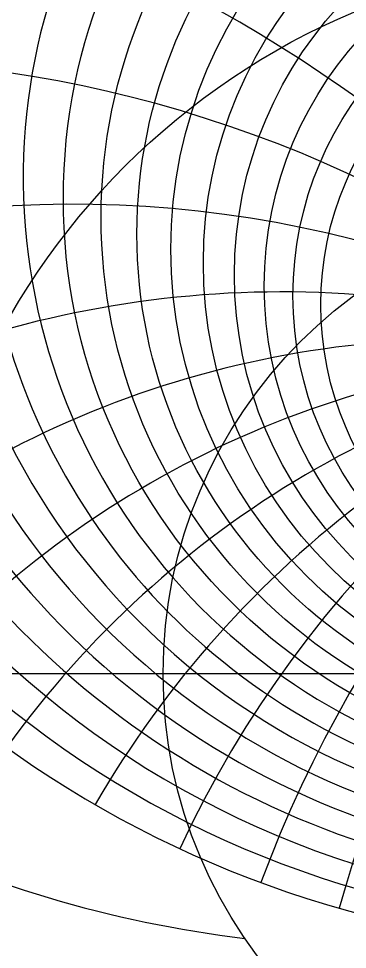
# Model space of a CAD drawing. Header units: millimetres. Extents: x -96 to 96, y -96 to 98.
# Drawn here: x -52.9 to -24.6, y -23.8 to 56.4 of the extents above; entities that cross this region are included whole.
import ezdxf

# ---------------------------------------------------------------- set-up
doc = ezdxf.new("R2010")
doc.units = ezdxf.units.MM
for name, color, linetype in [('CUT_OUTER', 1, 'Continuous'), ('ENGRAVE', 7, 'Continuous'), ('ENGRAVE_FINE', 8, 'Continuous')]:
    doc.layers.add(name, color=color, linetype=linetype)

msp = doc.modelspace()

# ---------------------------------------------------------------- linework, layer by layer
at = {"layer": 'CUT_OUTER'}
for centre, radius, start, end in [((-0.0002, -0.0002), 95.9249, 159.960768, 87.804282), ((-0.0008, 0.0006), 95.924, 92.195139, 159.961115)]:
    msp.add_arc(centre, radius, start, end, dxfattribs=at)
at = {"layer": 'ENGRAVE'}
msp.add_lwpolyline([(-94.5, 0), (94.5, 0)], dxfattribs=at)
for centre, radius in [((0, 0), 94.5), ((0, 39.3198), 45.8214), ((0, 33.4026), 31.7828), ((0, 0), 61.8587), ((0, 0), 40.492)]:
    msp.add_circle(centre, radius, dxfattribs=at)
for centre, radius, start, end in [((0, 49.5393), 64.3903, 158.578774, 21.421226), ((0, 68.701), 92.4464, 199.959035, 340.040965), ((0, -55.6978), 83.2391, 42, 138), ((0, -55.6978), 83.2391, 42, 138), ((-21.1591, 78.967), 102.5182, 224.535726, 263.111304)]:
    msp.add_arc(centre, radius, start, end, dxfattribs=at)
at = {"layer": 'ENGRAVE_FINE'}
for centre, radius in [((0, 40.9306), 49.0744), ((0, 37.8737), 42.7421), ((0, 36.5736), 39.8155), ((0, 35.4037), 37.0235), ((0, 34.3505), 34.3505), ((0, 32.5503), 29.3084), ((0, 31.785), 26.9167)]:
    msp.add_circle(centre, radius, dxfattribs=at)
for centre, radius, start, end in [((0, 42.7283), 52.5257, 104.505507, 75.494493), ((-228.6975, -55.6978), 243.3748, 7.744385, 36.376389), ((-228.6975, -55.6978), 243.3748, 7.744385, 36.376389), ((0, 44.7397), 56.2045, 131.44749, 48.55251), ((-144.1743, -55.6978), 166.4782, 11.745134, 55.103196), ((-144.1743, -55.6978), 166.4782, 11.745134, 55.103196), ((0, 46.997), 60.1454, 146.69677, 33.30323), ((-99.2005, -55.6978), 129.497, 15.907198, 74.457561), ((-99.2005, -55.6978), 129.497, 15.907198, 74.457561), ((99.2005, -55.6978), 129.497, 105.542439, 164.092802), ((99.2005, -55.6978), 129.497, 105.542439, 164.092802), ((0, 52.4148), 68.9898, 168.649585, 11.350415), ((0, 55.683), 74.0064, 177.547342, 2.452658), ((-69.8459, -55.6978), 108.6609, 20.296793, 94.565762), ((-69.8459, -55.6978), 108.6609, 20.296793, 94.565762), ((69.8459, -55.6978), 108.6609, 85.434238, 159.703207), ((69.8459, -55.6978), 108.6609, 85.434238, 159.703207), ((0, 59.4189), 79.518, 185.608142, 354.391858), ((0, 63.7174), 85.6227, 193.034463, 346.965537), ((-48.0581, -55.6978), 96.1162, 24.992282, 112.762358), ((-48.0581, -55.6978), 96.1162, 24.992282, 112.762358), ((48.0581, -55.6978), 96.1162, 67.237642, 155.007718), ((48.0581, -55.6978), 96.1162, 67.237642, 155.007718), ((-30.2966, -55.6978), 88.5812, 30.089288, 122.535602), ((-30.2966, -55.6978), 88.5812, 30.089288, 122.535602), ((30.2966, -55.6978), 88.5812, 57.464398, 149.910712), ((30.2966, -55.6978), 88.5812, 57.464398, 149.910712), ((-14.6773, -55.6978), 84.5232, 35.707517, 130.834526), ((-14.6773, -55.6978), 84.5232, 35.707517, 130.834526), ((14.6773, -55.6978), 84.5232, 49.165474, 144.292483), ((14.6773, -55.6978), 84.5232, 49.165474, 144.292483), ((0, 127.6541), 163.3682, 234.73332, 305.26668)]:
    msp.add_arc(centre, radius, start, end, dxfattribs=at)

doc.saveas('drawing.dxf')
